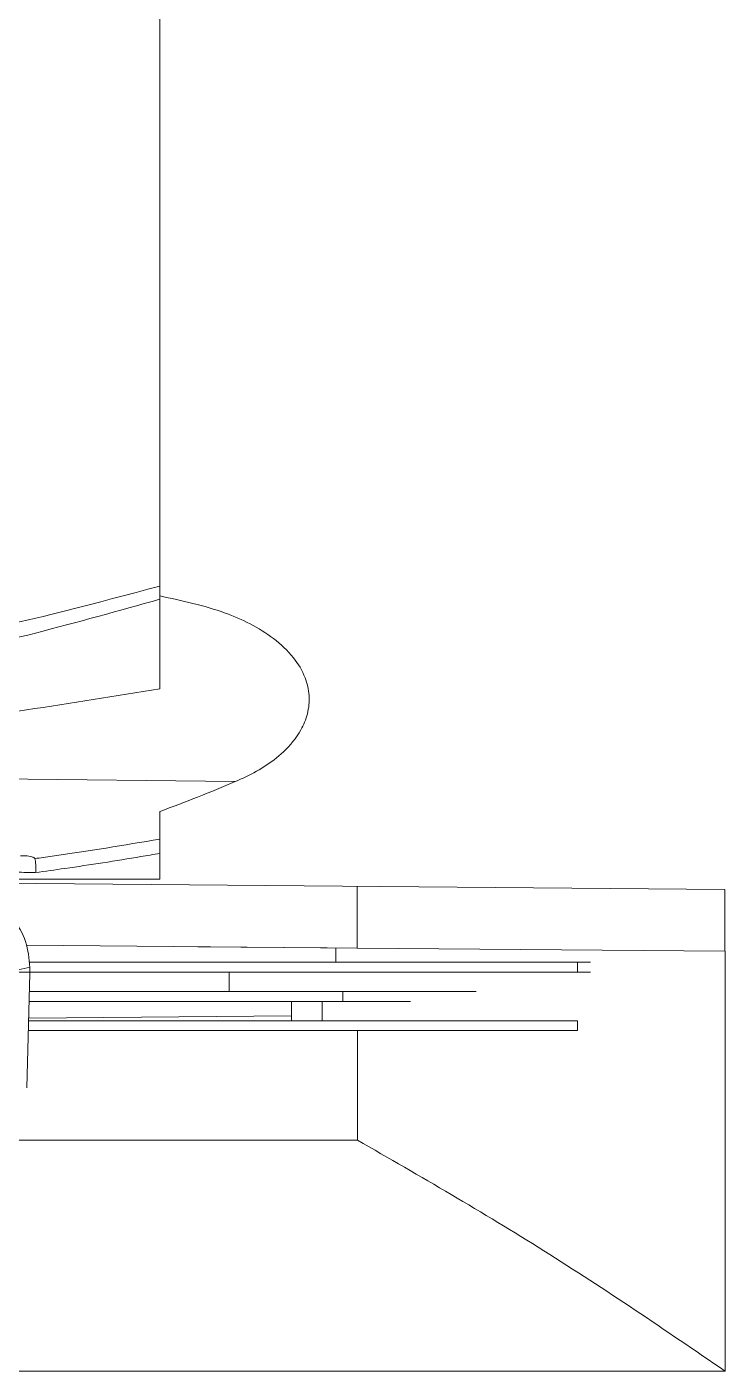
# Model space of a CAD drawing. Extents: x 12.1 to 108.7, y 1 to 80.4.
# Drawn here: x 48.446 to 49.518, y 9.495 to 11.561 of the extents above; entities that cross this region are included whole.
import ezdxf

# ---------------------------------------------------------------- set-up
doc = ezdxf.new("R2010")
doc.units = 0
doc.header["$MEASUREMENT"] = 0
doc.linetypes.add('SLD-Solid', pattern=[0])
doc.layers.add('OBJECT', color=7, linetype='CONTINUOUS')

msp = doc.modelspace()

# ---------------------------------------------------------------- linework, layer by layer
at = {"layer": 'OBJECT', "linetype": 'SLD-Solid', "lineweight": 15}
for p, q in [((48.6498, 16.4361), (48.6498, 10.7019)), ((48.7658, 10.4013), (47.9148, 10.4118)), ((48.6498, 10.3554), (48.6498, 10.3128)), ((48.6498, 10.2513), (48.2723, 10.2513)), ((48.297, 10.2461), (49.5181, 10.2355)), ((48.9531, 10.1454), (48.9531, 10.2404)), ((49.5181, 10.1405), (49.5181, 10.2355)), ((48.4457, 10.1498), (48.9531, 10.1454)), ((48.9068, 10.1458), (48.7082, 10.1475)), ((48.9205, 10.1236), (48.9205, 10.1457)), ((49.5181, 10.1405), (48.9531, 10.1454)), ((49.2918, 10.1236), (48.4501, 10.1236)), ((49.2918, 10.1086), (49.2918, 10.1236)), ((49.2918, 10.1236), (49.3114, 10.1236)), ((49.5184, 10.1405), (49.5181, 10.1405)), ((49.5184, 9.4953), (49.5184, 10.1405)), ((48.4149, 10.1086), (48.4503, 10.1086)), ((48.4457, 9.9309), (48.4503, 10.1071)), ((48.4503, 10.1102), (48.4503, 10.1154)), ((49.2918, 10.1086), (48.4503, 10.1086)), ((48.7564, 10.0786), (48.7564, 10.1086)), ((49.2918, 10.1086), (49.3114, 10.1086)), ((48.4491, 10.0636), (48.9309, 10.0636)), ((48.4781, 10.0786), (48.4495, 10.0786)), ((48.4781, 10.0786), (48.9309, 10.0786)), ((48.8524, 10.0336), (48.8524, 10.0636)), ((48.8995, 10.0336), (48.8995, 10.0636)), ((48.9309, 10.0636), (48.9309, 10.0786)), ((49.1361, 10.0786), (48.9309, 10.0786)), ((49.0349, 10.0636), (48.9309, 10.0636)), ((48.4485, 10.0378), (48.8524, 10.0413)), ((49.2916, 10.0336), (48.4484, 10.0336)), ((49.2916, 10.0186), (49.2916, 10.0336)), ((49.2916, 10.0336), (49.2917, 10.0336)), ((49.2916, 10.0186), (48.448, 10.0186)), ((48.9535, 10.0186), (48.9535, 9.8503)), ((49.2916, 10.0186), (49.2917, 10.0186)), ((47.7068, 9.8503), (48.9535, 9.8503)), ((47.7068, 9.4953), (49.5184, 9.4953))]:
    msp.add_line(p, q, dxfattribs=at)
for centre, radius, start, end in [((48.3303, 10.1154), 0.12, 360, 0.1914), ((48.3303, 10.1102), 0.12, 359.2499, 360), ((48.3303, 10.1102), 0.12, 358.5, 359.2499), ((48.4357, 9.9311), 0.01, 357, 358.5)]:
    msp.add_arc(centre, radius, start, end, dxfattribs=at)
for centre, major_axis, ratio, start_param, end_param in [((47.7068, 12.7856), (-1.8391, 1.862), 0.975618, 2.723438, 2.772089), ((48.9437, 8.0461), (2.3412, 0), 0.904333, 1.783132, 1.798644)]:
    msp.add_ellipse(centre, major_axis=major_axis, ratio=ratio, start_param=start_param, end_param=end_param, dxfattribs=at)
for points, knots in [([(48.0268, 10.5929), (48.0268, 10.5928), (48.0268, 10.5927), (48.027, 10.5925), (48.0273, 10.5922), (48.0289, 10.5915), (48.0358, 10.5906), (48.0633, 10.5904), (48.1731, 10.5982), (48.3759, 10.6283), (48.5533, 10.676), (48.6498, 10.7019)], [0, 0, 0, 0, 0.000286, 0.00057, 0.001089, 0.00255, 0.008797, 0.033568, 0.132453, 0.528233, 1, 1, 1, 1]), ([(48.6498, 10.6815), (48.5227, 10.6461), (48.3312, 10.5928), (48.0684, 10.5528), (47.8815, 10.5352), (47.7606, 10.5332), (47.7068, 10.5324)], [0, 0, 0, 0, 0.412664, 0.62164, 0.831507, 1, 1, 1, 1]), ([(48.6498, 10.6866), (48.6839, 10.6794), (48.7453, 10.6664), (48.8146, 10.632), (48.8548, 10.5952), (48.8736, 10.5643), (48.8807, 10.5337), (48.878, 10.5055), (48.8652, 10.4747), (48.8336, 10.4373), (48.7963, 10.4147), (48.7698, 10.4031), (48.7658, 10.4013)], [0, 0, 0, 0, 0.221281, 0.399384, 0.48882, 0.561203, 0.616725, 0.672404, 0.725893, 0.814782, 0.971693, 1, 1, 1, 1]), ([(47.8268, 10.4556), (47.9647, 10.4628), (48.2418, 10.4775), (48.5133, 10.5217), (48.6498, 10.5439)], [0, 0, 0, 0, 0.497373, 1, 1, 1, 1]), ([(48.4577, 10.283), (48.4666, 10.2842), (48.531, 10.2931), (48.5948, 10.3037), (48.6498, 10.3128)], [0, 0, 0, 0, 0.137488, 1, 1, 1, 1]), ([(48.6498, 10.3128), (48.6498, 10.3115), (48.6498, 10.3087), (48.6498, 10.3034), (48.6498, 10.2982), (48.6498, 10.2939), (48.6498, 10.2918), (48.6498, 10.291)], [0, 0, 0, 0, 0.219654, 0.439453, 0.655041, 0.863447, 1, 1, 1, 1]), ([(48.6498, 10.291), (48.6401, 10.2893), (48.5918, 10.2811), (48.5282, 10.2711), (48.474, 10.2636), (48.459, 10.2615)], [0, 0, 0, 0, 0.152937, 0.764753, 1, 1, 1, 1]), ([(48.4361, 10.2875), (48.4385, 10.2874), (48.4427, 10.2873), (48.4484, 10.2868), (48.4525, 10.286), (48.4553, 10.2851), (48.4568, 10.2843), (48.4575, 10.2835), (48.4577, 10.2831), (48.4577, 10.283)], [0, 0, 0, 0, 0.312879, 0.529623, 0.735118, 0.847233, 0.921594, 0.973243, 1, 1, 1, 1]), ([(48.459, 10.2615), (48.459, 10.2616), (48.4591, 10.2625), (48.4594, 10.2648), (48.4596, 10.2691), (48.4593, 10.2742), (48.4587, 10.2791), (48.4581, 10.2817), (48.4577, 10.283)], [0, 0, 0, 0, 0.014084, 0.154907, 0.367271, 0.578517, 0.78925, 1, 1, 1, 1]), ([(48.459, 10.2615), (48.4494, 10.2617), (48.4018, 10.2625), (48.2975, 10.2644), (48.2006, 10.266), (48.1431, 10.267)], [0, 0, 0, 0, 0.092138, 0.460781, 1, 1, 1, 1]), ([(48.4503, 10.1158), (48.449, 10.1293), (48.4462, 10.1562), (48.4254, 10.1919), (48.3957, 10.2193), (48.3708, 10.2278), (48.3588, 10.232)], [0, 0, 0, 0, 0.253584, 0.507165, 0.760847, 1, 1, 1, 1]), ([(48.9535, 9.8503), (49.0498, 9.7948), (49.2426, 9.6837), (49.4264, 9.5581), (49.5184, 9.4953)], [0, 0, 0, 0, 0.499276, 1, 1, 1, 1])]:
    msp.add_open_spline(points, degree=3, knots=knots, dxfattribs=at)
for points in [[(48.6498, 10.7019), (48.6498, 10.6815)], [(48.6498, 10.6815), (48.6498, 10.5439)], [(48.6498, 10.291), (48.6498, 10.2513)]]:
    msp.add_open_spline(points, degree=1, dxfattribs=at)

doc.saveas('drawing.dxf')
